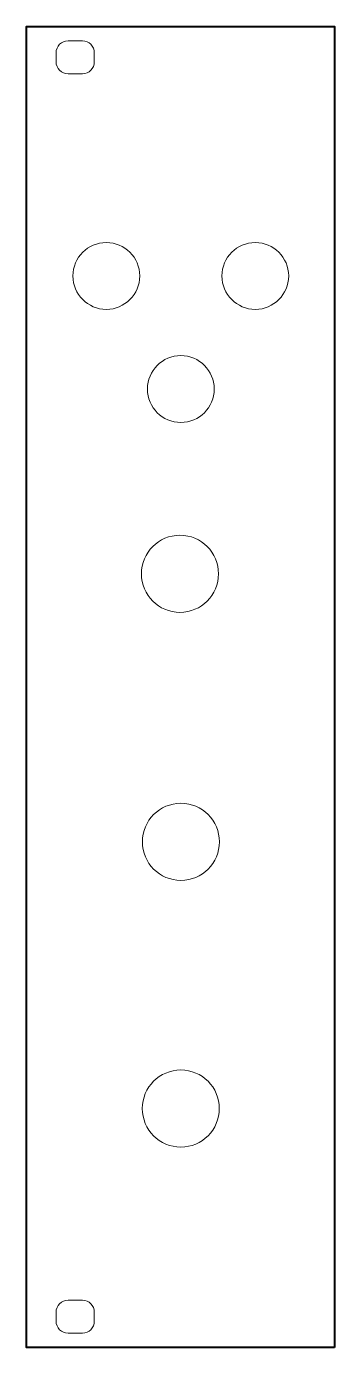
# Model space of a CAD drawing. Header units: millimetres. Extents: x -4 to 26, y -121 to 7.
import ezdxf

# ---------------------------------------------------------------- set-up
doc = ezdxf.new("R2010")
doc.units = ezdxf.units.MM
doc.header["$MEASUREMENT"] = 0
doc.layers.add('Layer 1', color=7, linetype='Continuous', lineweight=0)

msp = doc.modelspace()

# ---------------------------------------------------------------- linework, layer by layer
at = {"layer": 'Layer 1', "color": 240, "lineweight": 40, "true_color": 0xed1c24}
msp.add_lwpolyline([(25.73, -121.13), (-4.27, -121.13), (-4.27, 7.37), (25.73, 7.37)], close=True, dxfattribs=at)
at = {"layer": 'Layer 1', "color": 240, "lineweight": 0, "true_color": 0xed1c24}
for centre, radius in [((3.51, -16.9), 3.25), ((18.01, -16.9), 3.25), ((10.76, -27.9), 3.25), ((10.68, -45.87), 3.75), ((10.77, -71.94), 3.75), ((10.76, -97.88), 3.75)]:
    msp.add_circle(centre, radius, dxfattribs=at)
at = {"layer": 'Layer 1', "color": 1, "lineweight": 0, "true_color": 0xff0000}
for points in [[(1.18, 5.97), (1.18, 5.97), (-0.22, 5.97), (-0.22, 5.97), (-0.86, 5.97), (-1.38, 5.45), (-1.38, 4.81), (-1.38, 4.81), (-1.38, 3.93), (-1.38, 3.93), (-1.38, 3.29), (-0.86, 2.77), (-0.22, 2.77), (-0.22, 2.77), (1.18, 2.77), (1.18, 2.77), (1.82, 2.77), (2.34, 3.29), (2.34, 3.93), (2.34, 3.93), (2.34, 4.81), (2.34, 4.81), (2.34, 5.45), (1.82, 5.97), (1.18, 5.97)], [(1.18, -116.53), (1.18, -116.53), (-0.22, -116.53), (-0.22, -116.53), (-0.86, -116.53), (-1.38, -117.05), (-1.38, -117.69), (-1.38, -117.69), (-1.38, -118.57), (-1.38, -118.57), (-1.38, -119.21), (-0.86, -119.73), (-0.22, -119.73), (-0.22, -119.73), (1.18, -119.73), (1.18, -119.73), (1.82, -119.73), (2.34, -119.21), (2.34, -118.57), (2.34, -118.57), (2.34, -117.69), (2.34, -117.69), (2.34, -117.05), (1.82, -116.53), (1.18, -116.53)]]:
    msp.add_open_spline(points, degree=3, knots=[0, 0, 0, 0, 1, 1, 1, 2, 2, 2, 3, 3, 3, 4, 4, 4, 5, 5, 5, 6, 6, 6, 7, 7, 7, 8, 8, 8, 8], dxfattribs=at)

doc.saveas('drawing.dxf')
